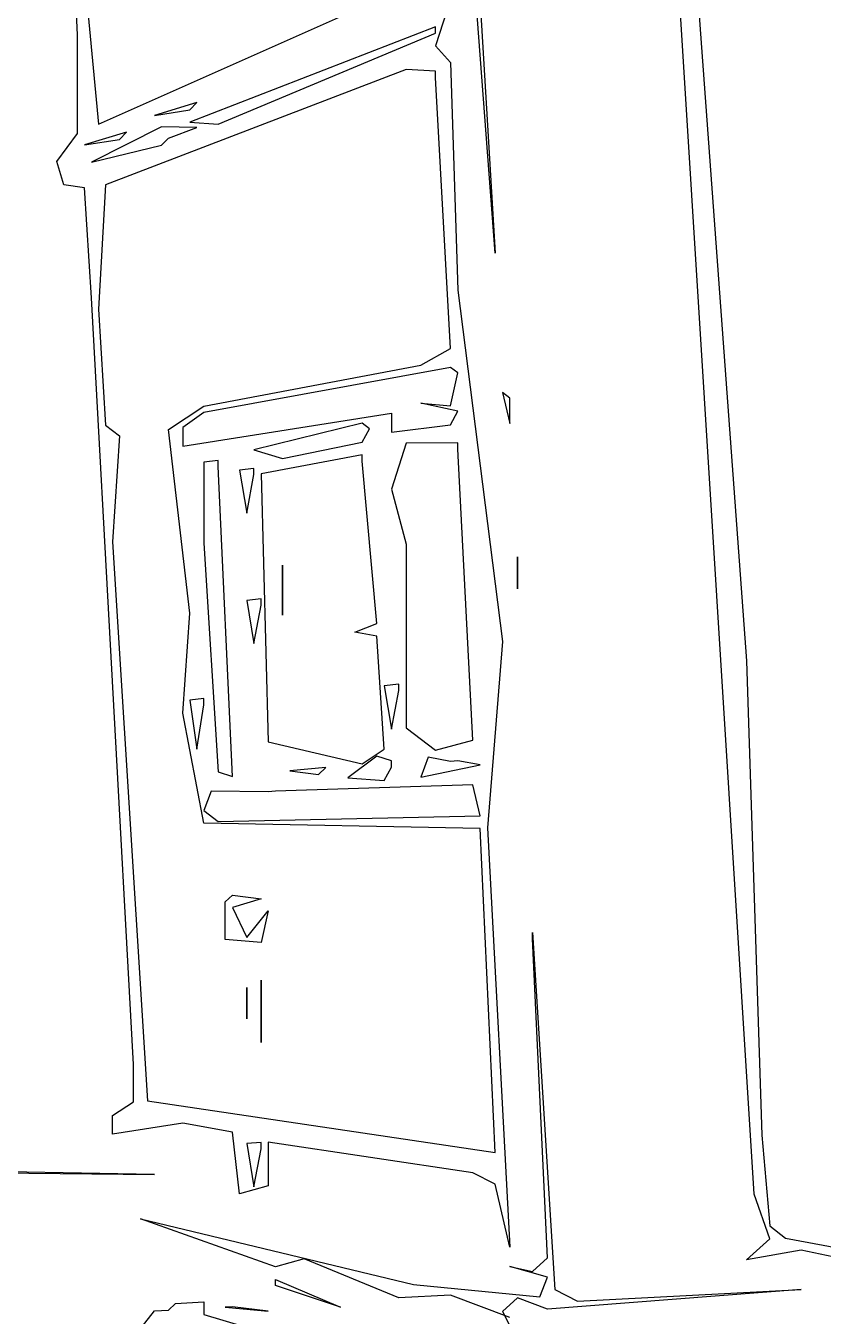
# Model space of a CAD drawing. Extents: x -13044 to 47959, y -15328 to 42462.
# Drawn here: x 28663 to 37595, y -1329 to 13119 of the extents above; entities that cross this region are included whole.
import ezdxf

# ---------------------------------------------------------------- set-up
doc = ezdxf.new("R2010")
doc.units = 0

msp = doc.modelspace()

# ---------------------------------------------------------------- linework, layer by layer
for p, q in [((36821.6241, 36.8717), (35184.1661, 26319.4391)), ((36821.6241, 36.8717, 1088.5417), (35184.1661, 26319.4391, 2994.7917)), ((35269.3636, 26052.8104), (36734.4469, 6010.4141)), ((35269.3636, 26052.8104, 2973.9583), (36734.4469, 6010.4141, 1515.625)), ((33088.8022, 24575.2534), (33919.0493, 10572.1338)), ((33088.8022, 24575.2534, 2906.25), (33919.0493, 10572.1338, 1869.7917)), ((33919.0493, 10572.1338), (33171.3601, 20477.7512)), ((33919.0493, 10572.1338, 1869.7917), (33171.3601, 20477.7512, 2604.1667)), ((29243.724, 13014.0822), (28933.3762, 19560.3649)), ((29243.724, 13014.0822, 2104.1667), (28933.3762, 19560.3649, 2604.1667)), ((29243.724, 14460.7772), (29477.4743, 12017.3971)), ((29243.724, 14460.7772, 2213.5417), (29477.4743, 12017.3971, 2026.0417)), ((29477.4743, 12017.3971), (33171.3601, 13661.8436)), ((29477.4743, 12017.3971, 2026.0417), (33171.3601, 13661.8436, 2104.1667)), ((33419.6539, 13418.2638), (33254.0212, 12893.9988)), ((33419.6539, 13418.2638, 2083.3333), (33254.0212, 12893.9988, 2046.875)), ((29243.724, 11911.8384), (29243.724, 13014.0822)), ((29243.724, 11911.8384, 2020.8333), (29243.724, 13014.0822, 2104.1667)), ((33254.0212, 13107.129), (30500.3121, 12038.7201)), ((33254.0212, 13107.129, 2062.5), (30500.3121, 12038.7201, 2015.625)), ((30818.3144, 12018.5281), (33254.0212, 13036.0856)), ((30818.3144, 12018.5281, 2010.4167), (33254.0212, 13036.0856, 2057.2917)), ((33254.0212, 13036.0856), (33254.0212, 13107.129)), ((33254.0212, 13036.0856, 2057.2917), (33254.0212, 13107.129, 2062.5)), ((33254.0212, 12893.9988), (33419.6539, 12706.9403)), ((33254.0212, 12893.9988, 2046.875), (33419.6539, 12706.9403, 2031.25)), ((32923.9952, 12628.92), (29555.5804, 11339.0728)), ((32923.9952, 12628.92, 2031.25), (29555.5804, 11339.0728, 1973.9583)), ((33254.0212, 12609.8251), (32923.9952, 12628.92)), ((33254.0212, 12609.8251, 2026.0417), (32923.9952, 12628.92, 2031.25)), ((33254.0212, 12538.7817), (33254.0212, 12609.8251)), ((33254.0212, 12538.7817, 2020.8333), (33254.0212, 12609.8251, 2026.0417)), ((33419.6539, 12706.9403), (33502.6258, 10157.6323)), ((33419.6539, 12706.9403, 2031.25), (33502.6258, 10157.6323, 1843.75)), ((33419.6539, 9505.9845), (33254.0212, 12538.7817)), ((33419.6539, 9505.9845, 1796.875), (33254.0212, 12538.7817, 2020.8333)), ((30579.6666, 12259.9058), (30104.9924, 12115.836)), ((30579.6666, 12259.9058, 2031.25), (30104.9924, 12115.836, 2026.0417)), ((30104.9924, 12115.836), (30500.3121, 12177.8499)), ((30104.9924, 12115.836, 2026.0417), (30500.3121, 12177.8499, 2026.0417)), ((30500.3121, 12177.8499), (30579.6666, 12259.9058)), ((30500.3121, 12177.8499, 2026.0417), (30579.6666, 12259.9058, 2031.25)), ((30500.3121, 12038.7201), (30818.3144, 12018.5281)), ((30500.3121, 12038.7201, 2015.625), (30818.3144, 12018.5281, 2010.4167)), ((29010.8223, 11600.3673), (29243.724, 11911.8384)), ((29010.8223, 11600.3673, 2000), (29243.724, 11911.8384, 2020.8333)), ((29790.4694, 11928.1291), (29321.5462, 11786.1405)), ((29790.4694, 11928.1291, 2015.625), (29321.5462, 11786.1405, 2010.4167)), ((30183.8633, 11989.4185), (29399.4629, 11591.3163)), ((30183.8633, 11989.4185, 2015.625), (29399.4629, 11591.3163, 1994.7917)), ((29712.0778, 11846.7743), (29790.4694, 11928.1291)), ((29712.0778, 11846.7743, 2010.4167), (29790.4694, 11928.1291, 2015.625)), ((30579.6666, 11981.4757), (30183.8633, 11989.4185)), ((30579.6666, 11981.4757, 2010.4167), (30183.8633, 11989.4185, 2015.625)), ((30183.8633, 11781.2335), (30262.8305, 11862.8465)), ((30183.8633, 11781.2335, 2000), (30262.8305, 11862.8465, 2005.2083)), ((30262.8305, 11862.8465), (30579.6666, 11981.4757)), ((30262.8305, 11862.8465, 2005.2083), (30579.6666, 11981.4757, 2010.4167)), ((29321.5462, 11786.1405), (29712.0778, 11846.7743)), ((29321.5462, 11786.1405, 2010.4167), (29712.0778, 11846.7743, 2010.4167)), ((29399.4629, 11591.3163), (30183.8633, 11781.2335)), ((29399.4629, 11591.3163, 1994.7917), (30183.8633, 11781.2335, 2000)), ((29088.3622, 11337.0955), (29010.8223, 11600.3673)), ((29088.3622, 11337.0955, 1979.1667), (29010.8223, 11600.3673, 2000)), ((29321.5462, 11303.6164), (29088.3622, 11337.0955)), ((29321.5462, 11303.6164, 1973.9583), (29088.3622, 11337.0955, 1979.1667)), ((29399.4629, 10073.8914), (29321.5462, 11303.6164)), ((29399.4629, 10073.8914, 1880.2083), (29321.5462, 11303.6164, 1973.9583)), ((29555.5804, 11339.0728), (29477.4743, 9946.9248)), ((29555.5804, 11339.0728, 1973.9583), (29477.4743, 9946.9248, 1869.7917)), ((33502.6258, 10157.6323), (34002.6482, 6225.734)), ((33502.6258, 10157.6323, 1843.75), (34002.6482, 6225.734, 1552.0833)), ((29868.9564, 1487.241), (29399.4629, 10073.8914)), ((29868.9564, 1487.241, 1229.1667), (29399.4629, 10073.8914, 1880.2083)), ((29477.4743, 9946.9248), (29555.5804, 8645.8234)), ((29477.4743, 9946.9248, 1869.7917), (29555.5804, 8645.8234, 1770.8333)), ((33088.8022, 9319.9904), (33419.6539, 9505.9845)), ((33088.8022, 9319.9904, 1786.4583), (33419.6539, 9505.9845, 1796.875)), ((30659.1184, 8859.5532), (33088.8022, 9319.9904)), ((30659.1184, 8859.5532, 1776.0417), (33088.8022, 9319.9904, 1786.4583)), ((33419.6539, 9292.5875), (30659.1184, 8789.903)), ((33419.6539, 9292.5875, 1781.25), (30659.1184, 8789.903, 1770.8333)), ((33502.6258, 9232.3326), (33419.6539, 9292.5875)), ((33502.6258, 9232.3326, 1776.0417), (33419.6539, 9292.5875, 1781.25)), ((33419.6539, 8865.7934), (33502.6258, 9232.3326)), ((33419.6539, 8865.7934, 1750), (33502.6258, 9232.3326, 1776.0417)), ((34002.6482, 9012.1033), (34086.3522, 8665.4454)), ((34086.3522, 8951.4067), (34002.6482, 9012.1033)), ((34002.6482, 9012.1033, 1755.2083), (34086.3522, 8665.4454, 1729.1667)), ((34086.3522, 8951.4067, 1750), (34002.6482, 9012.1033, 1755.2083)), ((30262.8305, 8599.2882), (30659.1184, 8859.5532)), ((30262.8305, 8599.2882, 1760.4167), (30659.1184, 8859.5532, 1776.0417)), ((33502.6258, 8805.2712), (33088.8022, 8894.2621)), ((33088.8022, 8894.2621), (33419.6539, 8865.7934)), ((33502.6258, 8805.2712, 1744.7917), (33088.8022, 8894.2621, 1755.2083)), ((33088.8022, 8894.2621, 1755.2083), (33419.6539, 8865.7934, 1750)), ((34086.3522, 8665.4454), (34086.3522, 8951.4067)), ((34086.3522, 8665.4454, 1729.1667), (34086.3522, 8951.4067, 1750)), ((30659.1184, 8789.903), (30421.0547, 8619.7763)), ((30659.1184, 8789.903, 1770.8333), (30421.0547, 8619.7763, 1760.4167)), ((30421.0547, 8411.2092), (32759.5988, 8781.0331)), ((30421.0547, 8411.2092, 1744.7917), (32759.5988, 8781.0331, 1750)), ((32759.5988, 8781.0331), (32759.5988, 8568.6992)), ((32759.5988, 8781.0331, 1750), (32759.5988, 8568.6992, 1734.375)), ((33419.6539, 8652.3963), (33502.6258, 8805.2712)), ((33419.6539, 8652.3963, 1734.375), (33502.6258, 8805.2712, 1744.7917)), ((29555.5804, 8645.8234), (29712.0778, 8527.9725)), ((29555.5804, 8645.8234, 1770.8333), (29712.0778, 8527.9725, 1760.4167)), ((29712.0778, 8527.9725), (29633.7815, 7343.1398)), ((29712.0778, 8527.9725, 1760.4167), (29633.7815, 7343.1398, 1671.875)), ((30500.3121, 6543.0916), (30262.8305, 8599.2882)), ((30500.3121, 6543.0916, 1604.1667), (30262.8305, 8599.2882, 1760.4167)), ((30421.0547, 8619.7763), (30421.0547, 8411.2092)), ((30421.0547, 8619.7763, 1760.4167), (30421.0547, 8411.2092, 1744.7917)), ((32432.0315, 8668.3668), (31218.0191, 8373.2221)), ((32432.0315, 8668.3668, 1744.7917), (31218.0191, 8373.2221, 1734.375)), ((32513.7706, 8608.1734), (32432.0315, 8668.3668)), ((32513.7706, 8608.1734, 1739.5833), (32432.0315, 8668.3668, 1744.7917)), ((32432.0315, 8456.5606), (32513.7706, 8608.1734)), ((32432.0315, 8456.5606, 1729.1667), (32513.7706, 8608.1734, 1739.5833)), ((32759.5988, 8568.6992), (33419.6539, 8652.3963)), ((32759.5988, 8568.6992, 1734.375), (33419.6539, 8652.3963, 1734.375)), ((31539.5585, 8273.7485), (32432.0315, 8456.5606)), ((31539.5585, 8273.7485, 1723.9583), (32432.0315, 8456.5606, 1729.1667)), ((32923.9952, 8447.8128), (32759.5988, 7931.6976)), ((32923.9952, 8447.8128, 1723.9583), (32759.5988, 7931.6976, 1687.5)), ((33502.6258, 8449.3867), (32923.9952, 8447.8128)), ((33502.6258, 8449.3867, 1718.75), (32923.9952, 8447.8128, 1723.9583)), ((33502.6258, 8378.2098), (33502.6258, 8449.3867)), ((33502.6258, 8378.2098, 1713.5417), (33502.6258, 8449.3867, 1718.75)), ((30818.3144, 8252.8026), (30659.1184, 8232.7015)), ((30818.3144, 8252.8026, 1729.1667), (30659.1184, 8232.7015, 1729.1667)), ((30818.3144, 8183.0669), (30818.3144, 8252.8026)), ((30818.3144, 8183.0669, 1723.9583), (30818.3144, 8252.8026, 1729.1667)), ((31218.0191, 8373.2221), (31539.5585, 8273.7485)), ((31218.0191, 8373.2221, 1734.375), (31539.5585, 8273.7485, 1723.9583)), ((32432.0315, 8315.3564), (31298.2554, 8103.4229)), ((32432.0315, 8315.3564, 1718.75), (31298.2554, 8103.4229, 1713.5417)), ((32432.0315, 8244.7543), (32432.0315, 8315.3564)), ((32432.0315, 8244.7543, 1713.5417), (32432.0315, 8315.3564, 1718.75)), ((32595.6114, 6427.2078), (32432.0315, 8244.7543)), ((32595.6114, 6427.2078, 1578.125), (32432.0315, 8244.7543, 1713.5417)), ((33668.8819, 5120.691), (33502.6258, 8378.2098)), ((33668.8819, 5120.691, 1473.9583), (33502.6258, 8378.2098, 1713.5417)), ((30659.1184, 8232.7015), (30659.1184, 7327.2491)), ((30659.1184, 8232.7015, 1729.1667), (30659.1184, 7327.2491, 1661.4583)), ((30977.9016, 4712.0647), (30818.3144, 8183.0669)), ((30977.9016, 4712.0647, 1463.5417), (30818.3144, 8183.0669, 1723.9583)), ((31218.0191, 8163.3713), (31057.8423, 8143.3184)), ((31218.0191, 8163.3713, 1718.75), (31057.8423, 8143.3184, 1718.75)), ((31057.8423, 8143.3184), (31137.8814, 7663.988)), ((31057.8423, 8143.3184, 1718.75), (31137.8814, 7663.988, 1682.2917)), ((31137.8814, 7663.988), (31218.0191, 8093.421)), ((31137.8814, 7663.988, 1682.2917), (31218.0191, 8093.421, 1713.5417)), ((31218.0191, 8093.421), (31218.0191, 8163.3713)), ((31218.0191, 8093.421, 1713.5417), (31218.0191, 8163.3713, 1718.75)), ((31298.2554, 8103.4229), (31378.5906, 5101.8686)), ((31298.2554, 8103.4229, 1713.5417), (31378.5906, 5101.8686, 1489.5833)), ((32759.5988, 7931.6976), (32923.9952, 7313.9532)), ((32759.5988, 7931.6976, 1687.5), (32923.9952, 7313.9532, 1640.625)), ((29633.7815, 7343.1398), (30026.2178, 1083.1298)), ((29633.7815, 7343.1398, 1671.875), (30026.2178, 1083.1298, 1197.9167)), ((30659.1184, 7327.2491), (30818.3144, 4766.0197)), ((30659.1184, 7327.2491, 1661.4583), (30818.3144, 4766.0197, 1468.75)), ((32923.9952, 7313.9532), (32923.9952, 5258.8327)), ((32923.9952, 7313.9532, 1640.625), (32923.9952, 5258.8327, 1489.5833)), ((31539.5585, 7081.6591), (31539.5585, 6520.6759)), ((31539.5585, 7011.5362), (31539.5585, 7081.6591)), ((31539.5585, 7081.6591, 1635.4167), (31539.5585, 6520.6759, 1593.75)), ((31539.5585, 7011.5362, 1630.2083), (31539.5585, 7081.6591, 1635.4167)), ((34170.1615, 7173.7863), (34170.1615, 6816.1097)), ((34170.1615, 7102.251), (34170.1615, 7173.7863)), ((34170.1615, 7173.7863, 1619.7917), (34170.1615, 6816.1097, 1593.75)), ((34170.1615, 7102.251, 1614.5833), (34170.1615, 7173.7863, 1619.7917)), ((34170.1615, 6816.1097), (34170.1615, 7102.251)), ((34170.1615, 6816.1097, 1593.75), (34170.1615, 7102.251, 1614.5833)), ((31539.5585, 6520.6759), (31539.5585, 7011.5362)), ((31539.5585, 6520.6759, 1593.75), (31539.5585, 7011.5362, 1630.2083)), ((31298.2554, 6703.556), (31137.8814, 6685.2867)), ((31298.2554, 6703.556, 1609.375), (31137.8814, 6685.2867, 1609.375)), ((31137.8814, 6685.2867), (31218.0191, 6204.7639)), ((31137.8814, 6685.2867, 1609.375), (31218.0191, 6204.7639, 1572.9167)), ((31298.2554, 6633.5627), (31298.2554, 6703.556)), ((31298.2554, 6633.5627, 1604.1667), (31298.2554, 6703.556, 1609.375)), ((30421.0547, 5421.7476), (30500.3121, 6543.0916)), ((30421.0547, 5421.7476, 1520.8333), (30500.3121, 6543.0916, 1604.1667)), ((31218.0191, 6204.7639), (31298.2554, 6633.5627)), ((31218.0191, 6204.7639, 1572.9167), (31298.2554, 6633.5627, 1604.1667)), ((32350.3939, 6329.505), (32595.6114, 6427.2078)), ((32350.3939, 6329.505, 1572.9167), (32595.6114, 6427.2078, 1578.125)), ((32595.6114, 6285.828), (32350.3939, 6329.505)), ((32595.6114, 6285.828, 1567.7083), (32350.3939, 6329.505, 1572.9167)), ((32677.5541, 5021.6004), (32595.6114, 6285.828)), ((32677.5541, 5021.6004, 1473.9583), (32595.6114, 6285.828, 1567.7083)), ((34002.6482, 6225.734), (33835.5555, 4138.3721)), ((34002.6482, 6225.734, 1552.0833), (33835.5555, 4138.3721, 1401.0417)), ((36734.4469, 6010.4141), (36908.9133, 699.1808)), ((36734.4469, 6010.4141, 1515.625), (36908.9133, 699.1808, 1135.4167)), ((32841.7458, 5746.2332), (32677.5541, 5728.9394)), ((32841.7458, 5746.2332, 1526.0417), (32677.5541, 5728.9394, 1526.0417)), ((32677.5541, 5728.9394), (32759.5988, 5242.1352)), ((32677.5541, 5728.9394, 1526.0417), (32759.5988, 5242.1352, 1489.5833)), ((32759.5988, 5242.1352), (32841.7458, 5675.4111)), ((32759.5988, 5242.1352, 1489.5833), (32841.7458, 5675.4111, 1520.8333)), ((32841.7458, 5675.4111), (32841.7458, 5746.2332)), ((32841.7458, 5675.4111, 1520.8333), (32841.7458, 5746.2332, 1526.0417)), ((30659.1184, 5585.9946), (30500.3121, 5569.1828)), ((30659.1184, 5585.9946, 1531.25), (30500.3121, 5569.1828, 1531.25)), ((30500.3121, 5569.1828), (30579.6666, 5020.7233)), ((30500.3121, 5569.1828, 1531.25), (30579.6666, 5020.7233, 1489.5833)), ((30579.6666, 5020.7233), (30659.1184, 5516.3444)), ((30579.6666, 5020.7233, 1489.5833), (30659.1184, 5516.3444, 1526.0417)), ((30659.1184, 5516.3444), (30659.1184, 5585.9946)), ((30659.1184, 5516.3444, 1526.0417), (30659.1184, 5585.9946, 1531.25)), ((30659.1184, 4192.9909), (30421.0547, 5421.7476)), ((30659.1184, 4192.9909, 1427.0833), (30421.0547, 5421.7476, 1520.8333)), ((32923.9952, 5258.8327), (33254.0212, 5008.1791)), ((32923.9952, 5258.8327, 1489.5833), (33254.0212, 5008.1791, 1468.75)), ((31378.5906, 5101.8686), (32432.0315, 4855.8544)), ((31378.5906, 5101.8686, 1489.5833), (32432.0315, 4855.8544, 1463.5417)), ((33254.0212, 5008.1791), (33668.8819, 5120.691)), ((33254.0212, 5008.1791, 1468.75), (33668.8819, 5120.691, 1473.9583)), ((32595.6114, 4942.7197), (32268.8576, 4698.6902)), ((32595.6114, 4942.7197, 1468.75), (32268.8576, 4698.6902, 1453.125)), ((32432.0315, 4855.8544), (32677.5541, 5021.6004)), ((32432.0315, 4855.8544, 1463.5417), (32677.5541, 5021.6004, 1473.9583)), ((32759.5988, 4888.2454), (32595.6114, 4942.7197)), ((32759.5988, 4888.2454, 1463.5417), (32595.6114, 4942.7197, 1468.75)), ((33171.3601, 4928.9619), (33088.8022, 4707.9341)), ((33171.3601, 4928.9619, 1463.5417), (33088.8022, 4707.9341, 1447.9167)), ((33419.6539, 4882.3817), (33171.3601, 4928.9619)), ((33419.6539, 4882.3817, 1458.3333), (33171.3601, 4928.9619, 1463.5417)), ((32024.8546, 4815.5912), (31620.1915, 4775.5766)), ((32024.8546, 4815.5912, 1463.5417), (31620.1915, 4775.5766, 1463.5417)), ((31620.1915, 4775.5766), (31943.7216, 4737.2286)), ((31620.1915, 4775.5766, 1463.5417), (31943.7216, 4737.2286, 1458.3333)), ((31943.7216, 4737.2286), (32024.8546, 4815.5912)), ((31943.7216, 4737.2286, 1458.3333), (32024.8546, 4815.5912, 1463.5417)), ((32677.5541, 4667.9308), (32759.5988, 4817.4675)), ((32677.5541, 4667.9308, 1447.9167), (32759.5988, 4817.4675, 1458.3333)), ((32759.5988, 4817.4675), (32759.5988, 4888.2454)), ((32759.5988, 4817.4675, 1458.3333), (32759.5988, 4888.2454, 1463.5417)), ((33088.8022, 4707.9341), (33752.1664, 4843.7724)), ((33088.8022, 4707.9341, 1447.9167), (33752.1664, 4843.7724, 1453.125)), ((33502.6258, 4890.5418), (33419.6539, 4882.3817)), ((33502.6258, 4890.5418, 1458.3333), (33419.6539, 4882.3817, 1458.3333)), ((33752.1664, 4843.7724), (33502.6258, 4890.5418)), ((33752.1664, 4843.7724, 1453.125), (33502.6258, 4890.5418, 1458.3333)), ((30818.3144, 4766.0197), (30977.9016, 4712.0647)), ((30818.3144, 4766.0197, 1468.75), (30977.9016, 4712.0647, 1463.5417)), ((32268.8576, 4698.6902), (32677.5541, 4667.9308)), ((32268.8576, 4698.6902, 1453.125), (32677.5541, 4667.9308, 1447.9167)), ((30738.6675, 4549.0225), (30659.1184, 4332.2913)), ((30738.6675, 4549.0225, 1453.125), (30659.1184, 4332.2913, 1437.5)), ((31378.5906, 4541.5768), (30738.6675, 4549.0225)), ((31378.5906, 4541.5768, 1447.9167), (30738.6675, 4549.0225, 1453.125)), ((31459.0249, 4549.4009), (31378.5906, 4541.5768)), ((31459.0249, 4549.4009, 1447.9167), (31378.5906, 4541.5768, 1447.9167)), ((33668.8819, 4621.8279), (31459.0249, 4549.4009)), ((33668.8819, 4621.8279, 1437.5), (31459.0249, 4549.4009, 1447.9167)), ((33752.1664, 4273.2853), (33668.8819, 4621.8279)), ((33752.1664, 4273.2853, 1411.4583), (33668.8819, 4621.8279, 1437.5)), ((30659.1184, 4332.2913), (30818.3144, 4208.1345)), ((30659.1184, 4332.2913, 1437.5), (30818.3144, 4208.1345, 1427.0833)), ((33752.1664, 4130.6636), (30659.1184, 4192.9909)), ((33752.1664, 4130.6636, 1401.0417), (30659.1184, 4192.9909, 1427.0833)), ((30818.3144, 4208.1345), (33752.1664, 4273.2853)), ((30818.3144, 4208.1345, 1427.0833), (33752.1664, 4273.2853, 1411.4583)), ((33919.0493, 504.6658), (33752.1664, 4130.6636)), ((33919.0493, 504.6658, 1135.4167), (33752.1664, 4130.6636, 1401.0417)), ((33835.5555, 4138.3721), (34086.3522, -556.8045)), ((33835.5555, 4138.3721, 1401.0417), (34086.3522, -556.8045, 1057.2917)), ((30898.059, 3308.6001), (30977.9016, 3385.4592)), ((30898.059, 3308.6001, 1359.375), (30977.9016, 3385.4592, 1364.5833)), ((30977.9016, 3385.4592), (31298.2554, 3343.8755)), ((30977.9016, 3385.4592, 1364.5833), (31298.2554, 3343.8755, 1359.375)), ((31298.2554, 3343.8755), (30977.9016, 3245.8165)), ((31298.2554, 3343.8755, 1359.375), (30977.9016, 3245.8165, 1354.1667)), ((30898.059, 2889.9292), (30898.059, 3308.6001)), ((30898.059, 2889.9292, 1328.125), (30898.059, 3308.6001, 1359.375)), ((30977.9016, 3245.8165), (31137.8814, 2910.2959)), ((30977.9016, 3245.8165, 1354.1667), (31137.8814, 2910.2959, 1328.125)), ((31137.8814, 2910.2959), (31378.5906, 3210.8838)), ((31137.8814, 2910.2959, 1328.125), (31378.5906, 3210.8838, 1348.9583)), ((31378.5906, 3210.8838), (31298.2554, 2853.9221)), ((31378.5906, 3210.8838, 1348.9583), (31298.2554, 2853.9221, 1322.9167)), ((31298.2554, 2853.9221), (30898.059, 2889.9292)), ((31298.2554, 2853.9221, 1322.9167), (30898.059, 2889.9292, 1328.125)), ((34338.0972, 2967.1944), (34590.796, -1030.377)), ((34338.0972, 2895.5689), (34338.0972, 2967.1944)), ((34338.0972, 2967.1944, 1312.5), (34590.796, -1030.377, 1020.8333)), ((34338.0972, 2895.5689, 1307.2917), (34338.0972, 2967.1944, 1312.5)), ((34506.4568, -676.2884), (34338.0972, 2895.5689)), ((34506.4568, -676.2884, 1046.875), (34338.0972, 2895.5689, 1307.2917)), ((31137.8814, 2351.038), (31137.8814, 2001.5018)), ((31137.8814, 2281.1308), (31137.8814, 2351.038)), ((31137.8814, 2351.038, 1286.4583), (31137.8814, 2001.5018, 1260.4167)), ((31137.8814, 2281.1308, 1281.25), (31137.8814, 2351.038, 1286.4583)), ((31298.2554, 2433.9621), (31298.2554, 1734.0286)), ((31298.2554, 2363.9687), (31298.2554, 2433.9621)), ((31298.2554, 2433.9621, 1291.6667), (31298.2554, 1734.0286, 1239.5833)), ((31298.2554, 2363.9687, 1286.4583), (31298.2554, 2433.9621, 1291.6667)), ((31298.2554, 1734.0286), (31298.2554, 2363.9687)), ((31298.2554, 1734.0286, 1239.5833), (31298.2554, 2363.9687, 1286.4583)), ((31137.8814, 2001.5018), (31137.8814, 2281.1308)), ((31137.8814, 2001.5018, 1260.4167), (31137.8814, 2281.1308, 1281.25)), ((29868.9564, 1071.8854), (29868.9564, 1487.241)), ((29868.9564, 1071.8854, 1197.9167), (29868.9564, 1487.241, 1229.1667)), ((29633.7815, 916.8708), (29868.9564, 1071.8854)), ((29633.7815, 916.8708, 1187.5), (29868.9564, 1071.8854, 1197.9167)), ((30026.2178, 1083.1298), (33919.0493, 504.6658)), ((30026.2178, 1083.1298, 1197.9167), (33919.0493, 504.6658, 1135.4167)), ((29633.7815, 709.5718), (29633.7815, 916.8708)), ((29633.7815, 709.5718, 1171.875), (29633.7815, 916.8708, 1187.5)), ((30421.0547, 833.2716), (29633.7815, 709.5718)), ((30421.0547, 833.2716, 1177.0833), (29633.7815, 709.5718, 1171.875)), ((30977.9016, 732.2482), (30421.0547, 833.2716)), ((30977.9016, 732.2482, 1166.6667), (30421.0547, 833.2716, 1177.0833)), ((31057.8423, 39.0639), (30977.9016, 732.2482)), ((31057.8423, 39.0639, 1114.5833), (30977.9016, 732.2482, 1166.6667)), ((31298.2554, 614.1351), (31137.8814, 603.3571)), ((31298.2554, 614.1351, 1156.25), (31137.8814, 603.3571, 1156.25)), ((31137.8814, 603.3571), (31218.0191, 119.091)), ((31137.8814, 603.3571, 1156.25), (31218.0191, 119.091, 1119.7917)), ((31298.2554, 544.1418), (31298.2554, 614.1351)), ((31298.2554, 544.1418, 1151.0417), (31298.2554, 614.1351, 1156.25)), ((33668.8819, 274.5919), (31378.5906, 619.5341)), ((31378.5906, 619.5341), (31378.5906, 129.2788)), ((33668.8819, 274.5919, 1119.7917), (31378.5906, 619.5341, 1156.25)), ((31378.5906, 619.5341, 1156.25), (31378.5906, 129.2788, 1119.7917)), ((36908.9133, 699.1808), (36996.3148, -317.8709)), ((36908.9133, 699.1808, 1135.4167), (36996.3148, -317.8709, 1062.5)), ((31218.0191, 119.091), (31298.2554, 544.1418)), ((31218.0191, 119.091, 1119.7917), (31298.2554, 544.1418, 1151.0417)), ((28317.1629, 277.0029), (30104.9924, 256.5303)), ((28317.1629, 277.0029, 1145.8333), (30104.9924, 256.5303, 1135.4167)), ((30104.9924, 256.5303), (28470.6593, 287.1539)), ((30104.9924, 256.5303, 1135.4167), (28470.6593, 287.1539, 1145.8333)), ((33919.0493, 147.6634), (33668.8819, 274.5919)), ((33919.0493, 147.6634, 1109.375), (33668.8819, 274.5919, 1119.7917)), ((34086.3522, -556.8045), (33919.0493, 147.6634)), ((34086.3522, -556.8045, 1057.2917), (33919.0493, 147.6634, 1109.375)), ((31378.5906, 129.2788), (31057.8423, 39.0639)), ((31378.5906, 129.2788, 1119.7917), (31057.8423, 39.0639, 1114.5833)), ((36996.3148, -463.9763), (36821.6241, 36.8717)), ((36996.3148, -463.9763, 1052.0833), (36821.6241, 36.8717, 1088.5417)), ((31459.0249, -776.6535), (29947.5392, -238.5902)), ((29947.5392, -238.5902), (33006.3473, -972.9217)), ((31459.0249, -776.6535, 1052.0833), (29947.5392, -238.5902, 1098.9583)), ((29947.5392, -238.5902, 1098.9583), (33006.3473, -972.9217, 1031.25)), ((36996.3148, -317.8709), (37171.4552, -454.0866)), ((36996.3148, -317.8709, 1062.5), (37171.4552, -454.0866, 1052.0833)), ((36734.4469, -697.4997), (36996.3148, -463.9763)), ((36734.4469, -697.4997, 1036.4583), (36996.3148, -463.9763, 1052.0833)), ((37171.4552, -454.0866), (39308.8609, -853.4529)), ((37171.4552, -454.0866, 1052.0833), (39308.8609, -853.4529, 1015.625)), ((31781.7566, -688.1767), (31459.0249, -776.6535)), ((31781.7566, -688.1767, 1057.2917), (31459.0249, -776.6535, 1052.0833)), ((32841.7458, -1123.507), (31781.7566, -688.1767)), ((32841.7458, -1123.507, 1020.8333), (31781.7566, -688.1767, 1057.2917)), ((34338.0972, -828.9558), (34506.4568, -676.2884)), ((34338.0972, -828.9558, 1036.4583), (34506.4568, -676.2884, 1046.875)), ((37347.047, -590.6534), (36734.4469, -697.4997)), ((37347.047, -590.6534, 1041.6667), (36734.4469, -697.4997, 1036.4583)), ((39308.8609, -1002.0416), (37347.047, -590.6534)), ((39308.8609, -1002.0416, 1005.2083), (37347.047, -590.6534, 1041.6667)), ((34506.4568, -891.436), (34086.3522, -771.2754)), ((34086.3522, -771.2754), (34338.0972, -828.9558)), ((34506.4568, -891.436, 1031.25), (34086.3522, -771.2754, 1041.6667)), ((34086.3522, -771.2754, 1041.6667), (34338.0972, -828.9558, 1036.4583)), ((31459.0249, -916.8128), (32187.4224, -1228.8179)), ((31459.0249, -986.8925), (31459.0249, -916.8128)), ((31459.0249, -916.8128, 1041.6667), (32187.4224, -1228.8179, 1015.625)), ((31459.0249, -986.8925, 1036.4583), (31459.0249, -916.8128, 1041.6667)), ((32187.4224, -1228.8179), (31459.0249, -986.8925)), ((32187.4224, -1228.8179, 1015.625), (31459.0249, -986.8925, 1036.4583)), ((33006.3473, -972.9217), (34422.2239, -1111.0234)), ((33006.3473, -972.9217, 1031.25), (34422.2239, -1111.0234, 1015.625)), ((34422.2239, -1111.0234), (34506.4568, -891.436)), ((34422.2239, -1111.0234, 1015.625), (34506.4568, -891.436, 1031.25)), ((33419.6539, -1092.7357), (32841.7458, -1123.507)), ((33419.6539, -1092.7357, 1020.8333), (32841.7458, -1123.507, 1020.8333)), ((34086.3522, -1343.1979), (33419.6539, -1092.7357)), ((34086.3522, -1343.1979, 1000), (33419.6539, -1092.7357, 1020.8333)), ((34170.1615, -1124.3094), (34002.6482, -1276.0296)), ((34170.1615, -1124.3094, 1015.625), (34002.6482, -1276.0296, 1005.2083)), ((34506.4568, -1250.0153), (34170.1615, -1124.3094)), ((34506.4568, -1250.0153, 1005.2083), (34170.1615, -1124.3094, 1015.625)), ((37347.047, -1030.0995), (34506.4568, -1250.0153)), ((37347.047, -1030.0995, 1010.4167), (34506.4568, -1250.0153, 1005.2083)), ((34590.796, -1030.377), (34844.454, -1160.6654)), ((34590.796, -1030.377, 1020.8333), (34844.454, -1160.6654, 1010.4167)), ((34844.454, -1160.6654), (37347.047, -1030.0995)), ((34844.454, -1160.6654, 1010.4167), (37347.047, -1030.0995, 1010.4167)), ((29088.3622, -2561.8827), (30104.9924, -1269.2283)), ((29088.3622, -2561.8827, 927.0833), (30104.9924, -1269.2283, 1020.8333)), ((30104.9924, -1269.2283), (30262.8305, -1260.8241)), ((30104.9924, -1269.2283, 1020.8333), (30262.8305, -1260.8241, 1020.8333)), ((30262.8305, -1260.8241), (30341.8942, -1187.1344)), ((30262.8305, -1260.8241, 1020.8333), (30341.8942, -1187.1344, 1026.0417)), ((30341.8942, -1187.1344), (30659.1184, -1170.0731)), ((30341.8942, -1187.1344, 1026.0417), (30659.1184, -1170.0731, 1026.0417)), ((30659.1184, -1170.0731), (30659.1184, -1309.3735)), ((30659.1184, -1170.0731, 1026.0417), (30659.1184, -1309.3735, 1015.625)), ((30977.9016, -1222.7494), (30898.059, -1227.0007)), ((30977.9016, -1222.7494, 1020.8333), (30898.059, -1227.0007, 1020.8333)), ((30898.059, -1227.0007), (31378.5906, -1271.4507)), ((30898.059, -1227.0007, 1020.8333), (31378.5906, -1271.4507, 1015.625)), ((31378.5906, -1271.4507), (30977.9016, -1222.7494)), ((31378.5906, -1271.4507, 1015.625), (30977.9016, -1222.7494, 1020.8333)), ((34002.6482, -1276.0296), (34254.0765, -1764.1096)), ((34002.6482, -1276.0296, 1005.2083), (34254.0765, -1764.1096, 968.75)), ((30659.1184, -1309.3735), (31862.689, -1667.7127)), ((30659.1184, -1309.3735, 1015.625), (31862.689, -1667.7127, 984.375))]:
    msp.add_line(p, q)

doc.saveas('drawing.dxf')
